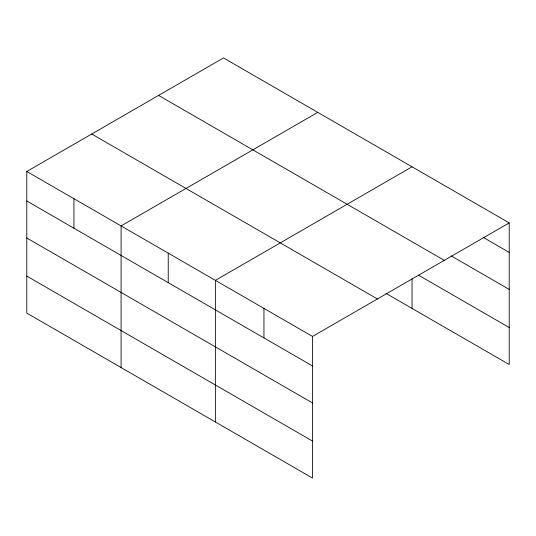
<?xml version="1.0" encoding="UTF-8"?>
<svg xmlns="http://www.w3.org/2000/svg" width="536" height="536" viewBox="0 0 536 536"><rect width="100%" height="100%" fill="white"/><g stroke="black" fill="none" stroke-linecap="round" stroke-linejoin="round"><path stroke-width="0.8" d="M26.8 171.487L312.515 336.44L312.515 478.065L26.8 313.111L26.8 171.487L223.485 57.935L509.2 222.889L509.2 364.513L385.947 293.353M317.768 112.366L121.089 225.924L121.089 367.549M412.057 166.803L215.371 280.355L215.371 421.979M312.515 336.44L509.2 222.889M483.103 237.334L509.2 252.402M451.205 255.913L509.2 289.4M158.576 95.408L444.297 260.362M418.583 275.196L509.2 327.516M91.703 134.013L377.424 298.967M26.8 201L312.515 365.961M26.8 237.997L312.515 402.951M26.8 276.114L312.515 441.074M412.057 278.834L412.057 308.428M263.947 308.401L263.947 337.915M168.23 253.139L168.23 282.653M73.941 198.702L73.941 228.215"/></g></svg>
